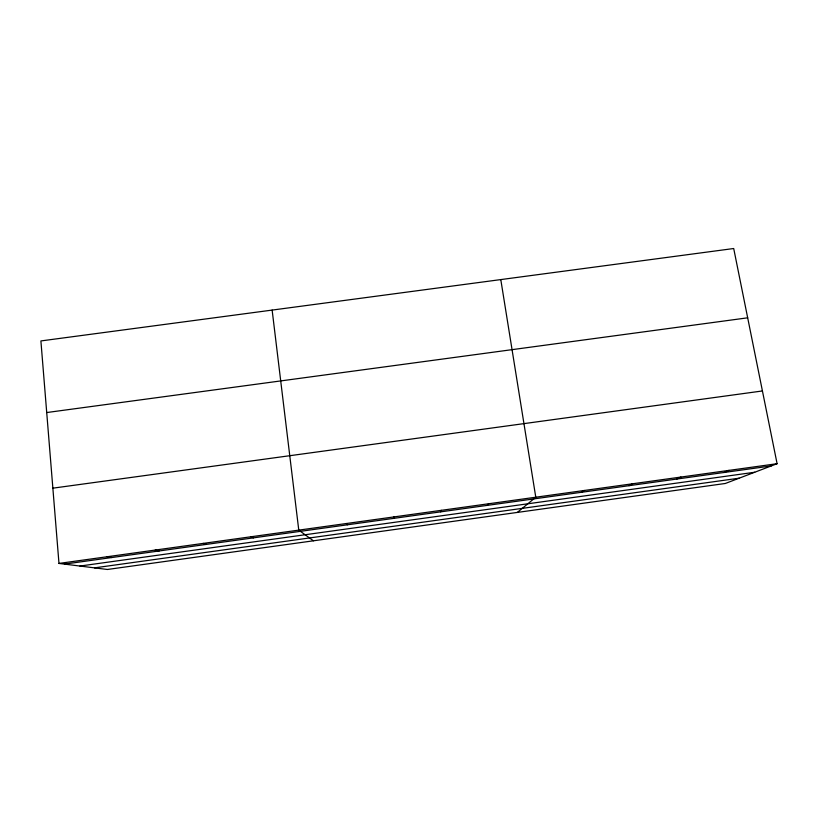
<?xml version="1.0" encoding="UTF-8"?>
<svg xmlns="http://www.w3.org/2000/svg" width="818" height="818" viewBox="0 0 818 818"><rect width="100%" height="100%" fill="white"/><g stroke="black" fill="none" stroke-linecap="round" stroke-linejoin="round"><path stroke-width="1.23" d="M440.708 511.853L441.311 510.33M487.252 505.391L488.591 503.765M517.334 512.426L535.78 497.211L500.79 279.592M581.424 492.303L584.277 490.483M629.042 485.688L632.651 483.765M676.558 479.092L680.913 477.058M723.961 472.507L729.063 470.37M777.1 463.704L725.31 483.479L107.414 569.481L58.978 563.428L40.9 340.932L733.705 248.519L777.1 463.704L58.978 563.428M64.469 564.113L771.241 465.933M79.96 566.046L754.707 472.252M94.499 567.866L739.145 478.193M52.863 488.172L762.427 390.953M46.718 412.548L747.683 317.813M107.168 556.741L111.882 557.528M155.236 550.064L159.183 550.964M203.191 543.397L206.371 544.399M251.034 536.761L253.457 537.866M313.406 540.81L298.774 530.125L272.138 310.094M346.392 523.52L347.292 524.829M393.908 516.915L394.051 518.336"/></g></svg>
